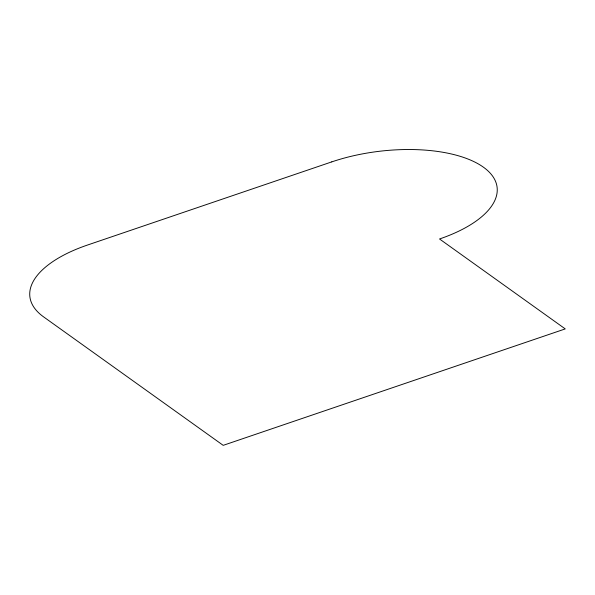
<?xml version="1.0" encoding="UTF-8"?>
<svg xmlns="http://www.w3.org/2000/svg" width="595" height="595" viewBox="0 0 595 595"><rect width="100%" height="100%" fill="white"/><g stroke="black" fill="none" stroke-linecap="round" stroke-linejoin="round"><path stroke-width="0.89" d="M331.772 161.885L87.443 245.058A112.217 49.541 -6.7 0 0 43.599 316.875L223.199 445.35L565.25 328.909L439.527 238.974A112.217 49.541 -6.7 0 0 483.378 167.158A112.217 49.541 -6.7 0 0 331.772 161.885"/></g></svg>
